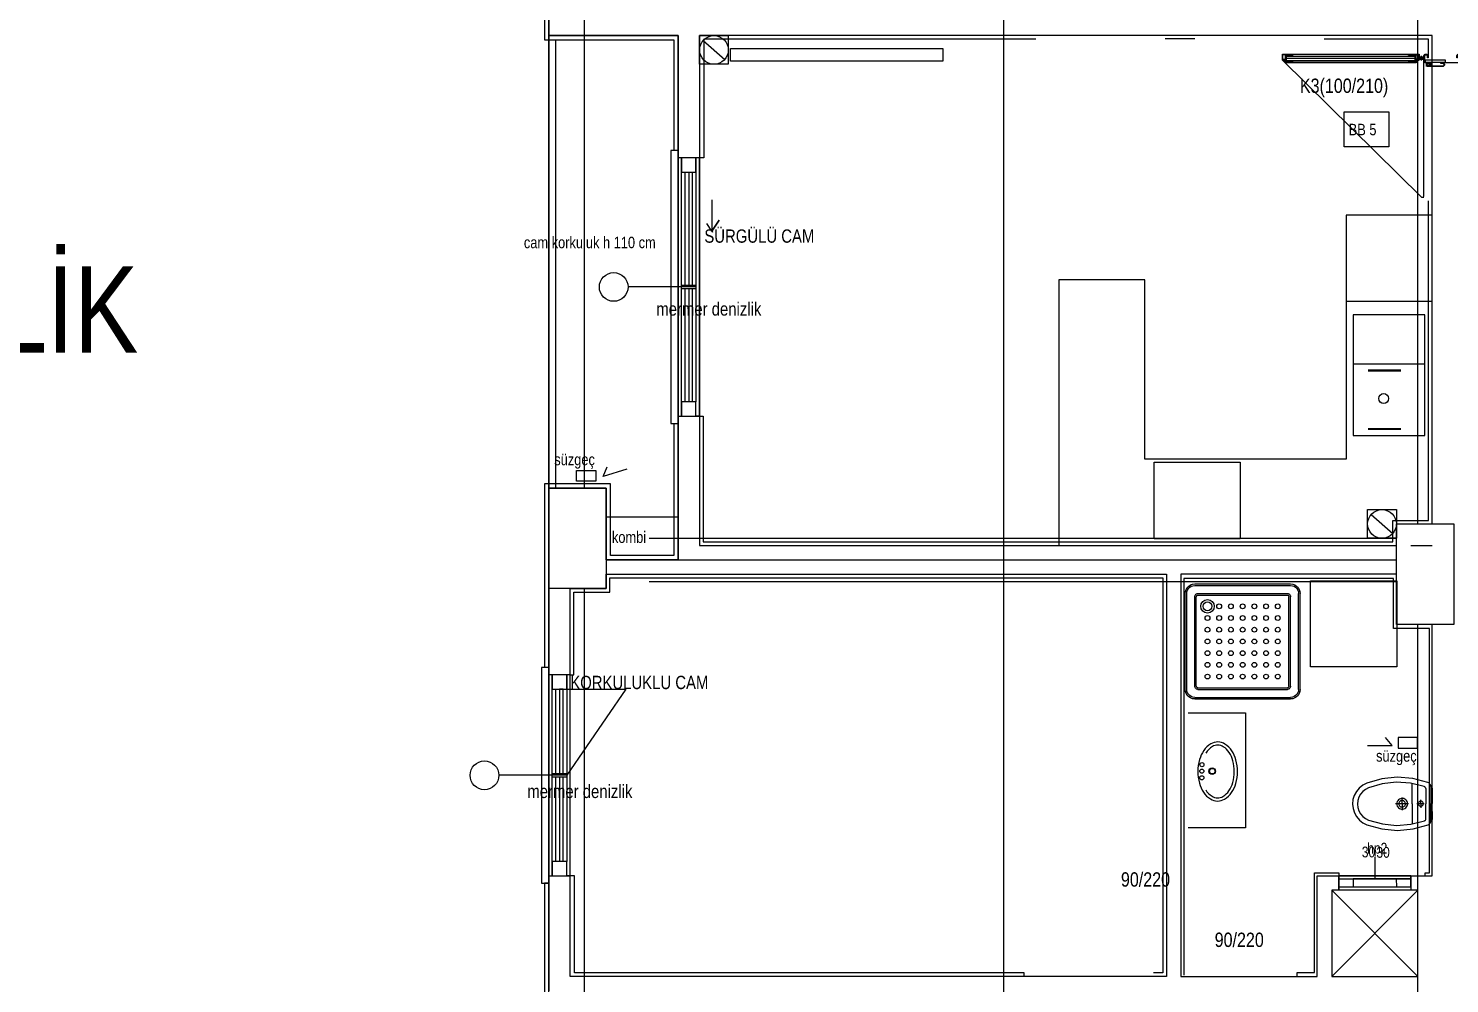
# Model space of a CAD drawing. Header units: centimetres. Extents: x 0 to 12309, y -30 to 2970.
# Drawn here: x 1160 to 1654.6, y 1201.3 to 1533.8 of the extents above; entities that cross this region are included whole.
import ezdxf
from ezdxf.enums import TextEntityAlignment as Align

# ---------------------------------------------------------------- set-up
doc = ezdxf.new("R2010")
doc.units = ezdxf.units.CM
doc.layers.add('SCOTT-ANTET', color=4, linetype='CONTINUOUS')
doc.layers.add('SCOTT-MIMARI', color=8, linetype='CONTINUOUS')
doc.styles.get("Standard").update_dxf_attribs({"font": 'arial.ttf', "width": 0.8})

msp = doc.modelspace()

# ---------------------------------------------------------------- linework, layer by layer
at = {"layer": 'SCOTT-MIMARI'}
for p, q in [((1644.3, 1523.69), (1644, 1523.69)), ((1645.65, 1523.45), (1644.05, 1523.45)), ((1644.85, 1522.65), (1644.85, 1524.25)), ((1645.38, 1523.73), (1645.65, 1523.73)), ((1597.37, 1522.7), (1597.42, 1522.7)), ((1642.65, 1523.35), (1597.77, 1523.35)), ((1643.05, 1522.7), (1643, 1522.7)), ((1644.33, 1523.14), (1644, 1523.14)), ((1645.38, 1523.17), (1645.65, 1523.17)), ((1645.65, 1475.32), (1645.65, 1522.3)), ((1621.04, 1417.05), (1646.04, 1417.05)), ((1637.64, 1414.83), (1626.26, 1414.83)), ((1637.64, 1414.53), (1626.26, 1414.53)), ((1626.26, 1394.58), (1637.64, 1394.58)), ((1626.26, 1394.28), (1637.64, 1394.28)), ((1565.92, 1340.43), (1599.28, 1340.43)), ((1562.58, 1303.73), (1562.58, 1337.09)), ((1563.14, 1303.73), (1563.14, 1337.09)), ((1565.92, 1339.87), (1599.28, 1339.87)), ((1565.92, 1304.84), (1565.92, 1335.98)), ((1566.47, 1304.84), (1566.47, 1335.98)), ((1567.03, 1337.09), (1598.17, 1337.09)), ((1567.03, 1336.54), (1598.17, 1336.54)), ((1598.72, 1304.84), (1598.72, 1335.98)), ((1599.28, 1304.84), (1599.28, 1335.98)), ((1602.06, 1303.73), (1602.06, 1337.09)), ((1602.61, 1303.73), (1602.61, 1337.09)), ((1565.92, 1300.95), (1599.28, 1300.95)), ((1567.03, 1304.29), (1598.17, 1304.29)), ((1567.03, 1303.73), (1598.17, 1303.73)), ((1565.92, 1300.4), (1599.28, 1300.4)), ((1641.6, 1263.91), (1641.56, 1270.97)), ((1646.32, 1269.18), (1646.35, 1263.93)), ((1648.07, 1269.89), (1648.1, 1263.94)), ((1648.07, 1269.69), (1648.22, 1269.69)), ((1648.57, 1269.34), (1648.6, 1263.94)), ((1640.36, 1263.9), (1635.79, 1263.88)), ((1638.1, 1263.89), (1638.09, 1266.11)), ((1638.1, 1263.89), (1638.11, 1261.67)), ((1641.6, 1263.91), (1641.64, 1256.85)), ((1645.82, 1263.93), (1643.27, 1263.92)), ((1644.6, 1263.92), (1644.59, 1265.32)), ((1644.6, 1263.92), (1644.61, 1262.52)), ((1646.38, 1258.69), (1646.35, 1263.93)), ((1648.13, 1257.99), (1648.1, 1263.94)), ((1648.63, 1258.54), (1648.6, 1263.94)), ((1648.13, 1258.19), (1648.28, 1258.19)), ((1628.57, 1245.27), (1628.58, 1237.76))]:
    msp.add_line(p, q, dxfattribs=at)
for points in [[(1499.42, 2464.04), (1499.42, 612.01)], [(2046.09, 2034.06), (2046.09, 2348.81), (1341.09, 2348.81), (1341.09, 1531.31)], [(1341.09, 1373.81), (1341.09, 1658.81)], [(1353.59, 1373.81), (1353.59, 1658.81)], [(1643.59, 1361.31), (1643.59, 1656.31)], [(1339.59, 1568.81), (1339.59, 1531.31), (1339.59, 1529.81), (1384.59, 1529.81), (1384.59, 1491.31)], [(1341.09, 1531.31), (1386.09, 1531.31), (1386.09, 1373.81), (1386.09, 1348.81), (1361.09, 1348.81), (1361.09, 1373.81), (1341.09, 1373.81)], [(1341.09, 1531.31), (1341.09, 1373.81), (1361.09, 1373.81), (1361.09, 1348.81), (1386.09, 1348.81), (1386.09, 1531.31), (1341.09, 1531.31)], [(1341.09, 1529.81), (1341.09, 1382.81)], [(1341.09, 1382.81), (1341.09, 1529.81)], [(1343.59, 1373.81), (1343.59, 1529.81)], [(1393.59, 1353.81), (1636.09, 1353.81), (1636.09, 1361.31), (1648.59, 1361.31), (1648.59, 1531.31), (1393.59, 1531.31), (1393.59, 1353.81)], [(1403.59, 1531.31), (1403.59, 1521.31), (1393.59, 1521.31), (1393.59, 1531.31), (1403.59, 1531.31)], [(1510.58, 1530.04), (1395.08, 1530.04), (1395.08, 1488.81), (1393.59, 1488.81)], [(1394.83, 1529.61), (1402.34, 1523.01)], [(1565.94, 1530.17), (1555.58, 1530.14)], [(1647.34, 1523.81), (1647.34, 1530.06), (1610.94, 1530.07)], [(1478.25, 1526.77), (1478.25, 1522.39), (1404.35, 1522.39), (1404.35, 1526.77), (1478.25, 1526.77)], [(1596.52, 1524.75), (1596.52, 1522.8), (1597.37, 1522.8), (1597.37, 1522.7), (1596.42, 1522.7), (1596.42, 1524.85), (1644, 1524.85), (1644, 1522.7), (1643.05, 1522.7), (1643.05, 1522.8), (1643.9, 1522.8), (1643.9, 1524.75), (1596.52, 1524.75)], [(1596.52, 1523.05), (1597.47, 1523.05), (1597.47, 1524.65), (1596.52, 1524.65)], [(1597.57, 1524.7), (1600.07, 1524.7), (1600.07, 1524.5), (1597.77, 1524.5), (1597.77, 1522.2), (1600.07, 1522.2), (1600.07, 1522), (1597.57, 1522), (1597.57, 1524.7)], [(1600.12, 1524.7), (1600.12, 1524.45), (1597.82, 1524.45), (1597.82, 1524.1), (1642.6, 1524.1), (1642.6, 1524.45), (1640.3, 1524.45), (1640.3, 1524.7), (1600.12, 1524.7)], [(1642.65, 1524.5), (1640.35, 1524.5), (1640.35, 1524.7), (1642.85, 1524.7), (1642.85, 1522), (1640.35, 1522), (1640.35, 1522.2), (1642.65, 1522.2), (1642.65, 1524.5)], [(1643.9, 1523.05), (1642.95, 1523.05), (1642.95, 1524.65), (1643.9, 1524.65)], [(1647.8, 1521.8), (1646.15, 1521.8), (1645.65, 1522.3), (1645.65, 1524.3), (1646.15, 1524.8), (1646.65, 1524.8), (1647.15, 1524.3), (1647.15, 1523.61), (1646.95, 1523.61), (1646.95, 1524.3), (1646.65, 1524.6), (1646.15, 1524.6), (1645.85, 1524.3), (1645.85, 1522.3), (1646.15, 1522), (1648, 1522), (1648, 1520.8), (1646.86, 1520.8), (1646.86, 1520.75), (1652.39, 1520.75), (1652.69, 1521.05), (1652.69, 1521.3), (1652.39, 1521.6), (1651.55, 1521.6), (1651.55, 1521.8), (1652.39, 1521.8), (1652.89, 1521.3), (1652.89, 1521.05), (1652.39, 1520.55), (1646.86, 1520.55), (1646.86, 1521), (1647.8, 1521), (1647.8, 1521.8)], [(1657.65, 1524.6), (1658.15, 1524.6), (1657.65, 1524.6), (1657.35, 1524.3), (1657.35, 1523.61), (1657.15, 1523.61), (1657.15, 1524.3), (1657.65, 1524.8), (1658.15, 1524.8), (1658.65, 1524.3), (1658.65, 1522.3), (1658.15, 1521.8), (1652.62, 1521.8), (1652.62, 1522), (1658.15, 1522), (1658.45, 1522.3), (1658.45, 1524.3), (1658.15, 1524.6)], [(1596.42, 1522.7), (1644.85, 1475.01), (1645.65, 1475.01)], [(1596.67, 1522.95), (1597.52, 1522.95), (1597.52, 1521.95), (1642.9, 1521.95), (1642.9, 1522.95), (1643.75, 1522.95), (1643.75, 1522.85), (1643, 1522.85), (1643, 1521.85), (1597.42, 1521.85), (1597.42, 1522.85), (1596.67, 1522.85), (1596.67, 1522.95)], [(1600.12, 1522.25), (1597.82, 1522.25), (1597.82, 1522.6), (1642.6, 1522.6), (1642.6, 1522.25), (1640.3, 1522.25), (1640.3, 1522), (1600.12, 1522), (1600.12, 1522.25)], [(1646.18, 1522.81), (1646.18, 1522.06), (1653.15, 1522.06), (1653.15, 1522.81), (1646.18, 1522.81)], [(1646.8, 1521.05), (1646.59, 1520.78), (1646.55, 1520.58), (1646.55, 1521.05), (1646.55, 1521.75), (1647.74, 1521.75), (1647.74, 1521.05), (1646.8, 1521.05)], [(1646.85, 1521.15), (1646.91, 1521.65), (1646.65, 1521.65), (1646.65, 1521.09), (1646.78, 1521.15), (1646.8, 1521.15), (1646.85, 1521.15)], [(1617.9, 1504.78), (1633.48, 1504.78), (1633.48, 1492.64), (1617.9, 1492.64), (1617.9, 1504.78)], [(1386.09, 1488.81), (1386.09, 1491.31), (1383.59, 1491.31), (1383.59, 1418.81), (1383.59, 1396.31), (1386.09, 1396.31)], [(1393.59, 1398.81), (1393.59, 1488.81), (1386.09, 1488.81), (1386.09, 1398.81), (1393.59, 1398.81), (1392.34, 1398.81), (1392.34, 1403.81), (1387.34, 1403.81), (1387.34, 1398.81), (1387.34, 1488.81), (1387.34, 1483.81), (1392.34, 1483.81), (1392.34, 1488.81), (1392.34, 1403.81), (1391.09, 1403.81), (1391.09, 1443.18)], [(1388.59, 1444.43), (1388.59, 1483.81)], [(1389.84, 1483.81), (1389.84, 1444.43)], [(1391.09, 1444.43), (1391.09, 1483.81)], [(1397.87, 1474.11), (1397.87, 1463.22), (1400.42, 1467.05), (1397.87, 1463.22), (1396.13, 1465.89)], [(1393.59, 1398.81), (1394.84, 1398.81), (1394.84, 1355.06), (1634.84, 1355.06), (1634.84, 1362.56), (1647.34, 1362.56), (1647.34, 1473.81)], [(1648.59, 1468.81), (1618.59, 1468.81), (1618.59, 1383.81), (1548.59, 1383.81), (1548.59, 1446.31), (1518.59, 1446.31), (1518.59, 1353.81), (1636.09, 1353.81)], [(1648.59, 1468.81), (1618.59, 1468.81), (1618.59, 1438.81), (1648.59, 1438.81)], [(1392.34, 1443.18), (1387.34, 1443.18), (1387.34, 1444.43), (1392.34, 1444.43), (1392.34, 1443.18)], [(1392.34, 1443.81), (1368.71, 1443.81)], [(1389.84, 1443.18), (1389.84, 1403.81), (1388.59, 1403.81), (1388.59, 1443.18)], [(1648.59, 1381.31), (1648.59, 1443.81)], [(1646.04, 1392.05), (1646.04, 1434.05), (1621.04, 1434.05), (1621.04, 1392.05), (1646.04, 1392.05)], [(1384.59, 1396.31), (1384.59, 1350.31), (1362.59, 1350.31), (1362.59, 1375.31), (1362.59, 1375.31), (1341.09, 1375.31), (1339.59, 1375.31), (1339.59, 1311.31)], [(1341.09, 1381.31), (1341.09, 1198.81)], [(1368.22, 1380.41), (1360.07, 1377.87), (1361.41, 1381.2)], [(1581.77, 1356.13), (1551.77, 1356.13), (1551.77, 1382.77), (1581.77, 1382.77), (1581.77, 1356.13)], [(1350.75, 1379.91), (1357.45, 1379.91), (1357.45, 1376.22), (1350.75, 1376.22), (1350.75, 1379.91)], [(1361.09, 1373.81), (1361.09, 1338.81), (1341.09, 1338.81), (1341.09, 1373.81), (1361.09, 1373.81)], [(1636.09, 1366.31), (1636.09, 1356.31), (1626.09, 1356.31), (1626.09, 1366.31), (1636.09, 1366.31)], [(1361.09, 1363.81), (1386.09, 1363.81), (1386.09, 1348.81), (1361.09, 1348.81), (1361.09, 1363.81)], [(1627.33, 1364.61), (1634.84, 1358.01)], [(1636.09, 1326.31), (1636.09, 1361.31), (1656.09, 1361.31), (1656.09, 1326.31), (1636.09, 1326.31)], [(1376.09, 1356.31), (1636.09, 1356.31)], [(1641.17, 1353.81), (1648.59, 1353.81)], [(1376.09, 1348.81), (1636.09, 1348.81)], [(1556.09, 1203.81), (1348.59, 1203.81), (1348.59, 1338.81), (1361.09, 1338.81), (1361.09, 1343.81), (1556.09, 1343.81), (1556.09, 1203.81)], [(1348.59, 1308.81), (1349.84, 1308.81), (1349.84, 1337.56), (1362.34, 1337.56), (1362.34, 1342.56), (1554.84, 1342.56), (1554.84, 1205.06), (1551.58, 1205.05)], [(1376.09, 1341.31), (1636.09, 1341.31)], [(1648.59, 1326.31), (1636.09, 1326.31), (1636.09, 1343.81), (1561.09, 1343.81), (1561.09, 1203.81), (1608.59, 1203.81), (1608.59, 1203.81), (1608.59, 1203.81), (1608.59, 1238.81), (1648.59, 1238.81), (1648.59, 1326.31)], [(1646.08, 1238.86), (1646.08, 1239.86), (1647.58, 1239.86), (1647.58, 1324.86), (1635.08, 1324.86), (1635.08, 1334.86), (1635.08, 1342.36), (1562.58, 1342.36), (1562.08, 1342.36), (1562.08, 1204.23)], [(1562.58, 1337.09), (1562.67, 1337.83), (1562.91, 1338.54), (1563.31, 1339.17), (1563.84, 1339.7), (1564.47, 1340.1), (1565.18, 1340.34), (1565.92, 1340.43)], [(1599.28, 1340.43), (1600.02, 1340.34), (1600.73, 1340.1), (1601.36, 1339.7), (1601.89, 1339.17), (1602.28, 1338.54), (1602.53, 1337.83), (1602.61, 1337.09)], [(1636.27, 1311.52), (1606.27, 1311.52), (1606.27, 1341.52), (1636.27, 1341.52), (1636.27, 1311.52)], [(1341.09, 1032.56), (1341.09, 1338.81)], [(1353.59, 1060.06), (1353.59, 1338.81)], [(1563.14, 1337.09), (1563.21, 1337.71), (1563.41, 1338.3), (1563.74, 1338.83), (1564.18, 1339.27), (1564.71, 1339.6), (1565.3, 1339.8), (1565.92, 1339.87)], [(1565.92, 1335.98), (1565.95, 1336.23), (1566.03, 1336.46), (1566.16, 1336.67), (1566.34, 1336.85), (1566.55, 1336.98), (1566.78, 1337.06), (1567.03, 1337.09)], [(1566.47, 1335.98), (1566.49, 1336.1), (1566.53, 1336.22), (1566.6, 1336.33), (1566.68, 1336.41), (1566.79, 1336.48), (1566.91, 1336.52), (1567.03, 1336.54)], [(1598.17, 1337.09), (1598.41, 1337.06), (1598.65, 1336.98), (1598.86, 1336.85), (1599.04, 1336.67), (1599.17, 1336.46), (1599.25, 1336.23), (1599.28, 1335.98)], [(1598.17, 1336.54), (1598.29, 1336.52), (1598.41, 1336.48), (1598.51, 1336.41), (1598.6, 1336.33), (1598.67, 1336.22), (1598.71, 1336.1), (1598.72, 1335.98)], [(1599.28, 1339.87), (1599.9, 1339.8), (1600.48, 1339.6), (1601.01, 1339.27), (1601.45, 1338.83), (1601.78, 1338.3), (1601.99, 1337.71), (1602.06, 1337.09)], [(1643.59, 1022.56), (1643.59, 1326.31)], [(1341.09, 1308.81), (1341.09, 1311.31), (1338.59, 1311.31), (1338.59, 1238.81), (1338.59, 1236.31), (1341.09, 1236.31)], [(1348.59, 1238.81), (1348.59, 1308.81), (1341.09, 1308.81), (1341.09, 1238.81), (1348.59, 1238.81), (1347.34, 1238.81), (1347.34, 1243.81), (1342.34, 1243.81), (1342.34, 1238.81), (1342.34, 1308.81), (1342.34, 1303.81), (1347.34, 1303.81), (1347.34, 1308.81), (1347.34, 1243.81), (1346.09, 1243.81), (1346.09, 1273.18)], [(1343.59, 1274.43), (1343.59, 1303.81)], [(1346.09, 1274.43), (1346.09, 1303.81), (1344.84, 1303.81), (1344.84, 1274.43)], [(1347.34, 1303.81), (1367.92, 1303.81), (1347.34, 1273.81)], [(1565.92, 1300.4), (1565.18, 1300.48), (1564.47, 1300.73), (1563.84, 1301.12), (1563.31, 1301.65), (1562.91, 1302.29), (1562.67, 1302.99), (1562.58, 1303.73)], [(1565.92, 1300.95), (1565.3, 1301.02), (1564.71, 1301.23), (1564.18, 1301.56), (1563.74, 1302), (1563.41, 1302.53), (1563.21, 1303.11), (1563.14, 1303.73)], [(1567.03, 1303.73), (1566.78, 1303.76), (1566.55, 1303.84), (1566.34, 1303.98), (1566.16, 1304.15), (1566.03, 1304.36), (1565.95, 1304.6), (1565.92, 1304.84)], [(1567.03, 1304.29), (1566.91, 1304.3), (1566.79, 1304.34), (1566.68, 1304.41), (1566.6, 1304.5), (1566.53, 1304.6), (1566.49, 1304.72), (1566.47, 1304.84)], [(1598.72, 1304.84), (1598.71, 1304.72), (1598.67, 1304.6), (1598.6, 1304.5), (1598.51, 1304.41), (1598.41, 1304.34), (1598.29, 1304.3), (1598.17, 1304.29)], [(1599.28, 1304.84), (1599.25, 1304.6), (1599.17, 1304.36), (1599.04, 1304.15), (1598.86, 1303.98), (1598.65, 1303.84), (1598.41, 1303.76), (1598.17, 1303.73)], [(1602.61, 1303.73), (1602.53, 1302.99), (1602.28, 1302.29), (1601.89, 1301.65), (1601.36, 1301.12), (1600.73, 1300.73), (1600.02, 1300.48), (1599.28, 1300.4)], [(1602.06, 1303.73), (1601.99, 1303.11), (1601.78, 1302.53), (1601.45, 1302), (1601.01, 1301.56), (1600.48, 1301.23), (1599.9, 1301.02), (1599.28, 1300.95)], [(1563.59, 1295.54), (1583.59, 1295.54), (1583.59, 1255.54), (1563.59, 1255.54)], [(1626.06, 1284.22), (1634.59, 1284.22), (1632.33, 1287)], [(1636.77, 1283.23), (1643.47, 1283.23), (1643.47, 1286.93), (1636.77, 1286.93), (1636.77, 1283.23)], [(1569.09, 1282.43), (1568.62, 1281.68), (1568.22, 1280.9), (1567.88, 1280.09), (1567.6, 1279.26)], [(1571.5, 1284.72), (1570.81, 1284.25), (1570.17, 1283.7), (1569.59, 1283.1), (1569.09, 1282.43)], [(1572.06, 1283.79), (1571.41, 1283.33), (1570.82, 1282.81), (1570.29, 1282.22), (1569.83, 1281.57)], [(1573.98, 1285.41), (1573.33, 1285.37), (1572.69, 1285.24), (1572.08, 1285.02), (1571.5, 1284.72)], [(1573.97, 1284.31), (1573.47, 1284.28), (1572.98, 1284.18), (1572.51, 1284.02), (1572.06, 1283.79)], [(1575.87, 1283.76), (1575.43, 1284), (1574.96, 1284.17), (1574.47, 1284.28), (1573.97, 1284.31)], [(1576.45, 1284.69), (1575.88, 1284.99), (1575.27, 1285.22), (1574.63, 1285.36), (1573.98, 1285.41)], [(1577.92, 1281.76), (1577.49, 1282.34), (1577, 1282.87), (1576.46, 1283.34), (1575.87, 1283.76)], [(1578.83, 1282.36), (1578.33, 1283.04), (1577.77, 1283.65), (1577.14, 1284.2), (1576.45, 1284.69)], [(1579.21, 1278.89), (1578.98, 1279.64), (1578.68, 1280.38), (1578.33, 1281.08), (1577.92, 1281.76)], [(1580.27, 1279.17), (1580.01, 1280.01), (1579.68, 1280.82), (1579.28, 1281.61), (1578.83, 1282.36)], [(1567.6, 1279.26), (1567.35, 1278.26), (1567.17, 1277.24), (1567.06, 1276.21), (1567.02, 1275.18)], [(1579.7, 1275.09), (1579.68, 1276.05), (1579.59, 1277), (1579.43, 1277.95), (1579.21, 1278.89)], [(1580.8, 1275.08), (1580.77, 1276.11), (1580.67, 1277.14), (1580.51, 1278.17), (1580.27, 1279.17)], [(1347.34, 1273.81), (1323.71, 1273.81)], [(1347.34, 1273.18), (1342.34, 1273.18), (1342.34, 1274.43), (1347.34, 1274.43), (1347.34, 1273.18)], [(1344.84, 1273.18), (1344.84, 1243.81), (1343.59, 1243.81), (1343.59, 1273.18)], [(1567.02, 1275.18), (1567.05, 1274.14), (1567.14, 1273.11), (1567.31, 1272.09), (1567.55, 1271.08)], [(1577.83, 1268.44), (1578.24, 1269.11), (1578.61, 1269.81), (1578.91, 1270.54), (1579.16, 1271.3)], [(1579.16, 1271.3), (1579.39, 1272.23), (1579.56, 1273.17), (1579.67, 1274.13), (1579.7, 1275.09)], [(1580.21, 1271), (1580.46, 1272), (1580.64, 1273.02), (1580.76, 1274.05), (1580.8, 1275.08)], [(1647.09, 1271.29), (1641.83, 1272.7), (1636.41, 1273.13), (1630.99, 1272.58), (1625.77, 1271.05)], [(1645.81, 1269.88), (1641.01, 1271.06), (1636.07, 1271.37), (1631.15, 1270.82), (1626.41, 1269.43)], [(1648.07, 1269.89), (1648.04, 1270.19), (1647.95, 1270.48), (1647.8, 1270.74), (1647.6, 1270.97), (1647.36, 1271.16), (1647.09, 1271.29)], [(1567.55, 1271.08), (1567.81, 1270.25), (1568.14, 1269.43), (1568.53, 1268.65), (1568.99, 1267.89)], [(1568.99, 1267.89), (1569.48, 1267.22), (1570.05, 1266.6), (1570.68, 1266.05), (1571.36, 1265.57)], [(1569.74, 1268.74), (1570.19, 1268.09), (1570.71, 1267.49), (1571.3, 1266.96), (1571.94, 1266.5)], [(1571.94, 1266.5), (1572.39, 1266.26), (1572.86, 1266.09), (1573.35, 1265.98), (1573.84, 1265.94)], [(1573.84, 1265.94), (1574.34, 1265.97), (1574.83, 1266.07), (1575.31, 1266.24), (1575.75, 1266.47)], [(1575.75, 1266.47), (1576.35, 1266.88), (1576.89, 1267.34), (1577.39, 1267.87), (1577.83, 1268.44)], [(1576.32, 1265.54), (1577.01, 1266.01), (1577.65, 1266.55), (1578.22, 1267.16), (1578.73, 1267.83)], [(1578.73, 1267.83), (1579.19, 1268.57), (1579.6, 1269.35), (1579.94, 1270.16), (1580.21, 1271)], [(1625.77, 1271.05), (1624.39, 1270.35), (1623.18, 1269.38), (1622.19, 1268.19), (1621.45, 1266.83), (1621, 1265.34), (1620.85, 1263.8)], [(1626.41, 1269.43), (1625.34, 1268.88), (1624.4, 1268.13), (1623.63, 1267.21), (1623.06, 1266.15), (1622.71, 1265), (1622.6, 1263.81)], [(1646.32, 1269.18), (1646.31, 1269.33), (1646.26, 1269.48), (1646.18, 1269.61), (1646.08, 1269.73), (1645.96, 1269.82), (1645.81, 1269.88)], [(1648.57, 1269.34), (1648.56, 1269.42), (1648.54, 1269.49), (1648.5, 1269.56), (1648.44, 1269.62), (1648.37, 1269.66), (1648.3, 1269.68), (1648.22, 1269.69)], [(1571.36, 1265.57), (1571.94, 1265.26), (1572.55, 1265.04), (1573.19, 1264.9), (1573.84, 1264.85)], [(1573.84, 1264.85), (1574.49, 1264.89), (1575.13, 1265.02), (1575.74, 1265.24), (1576.32, 1265.54)], [(1620.85, 1263.8), (1621.01, 1262.26), (1621.48, 1260.78), (1622.23, 1259.43), (1623.23, 1258.25), (1624.45, 1257.29), (1625.84, 1256.6)], [(1622.6, 1263.81), (1622.73, 1262.62), (1623.09, 1261.47), (1623.67, 1260.42), (1624.45, 1259.51), (1625.39, 1258.77), (1626.46, 1258.23)], [(1639.98, 1263.9), (1639.93, 1264.29), (1639.81, 1264.66), (1639.61, 1265), (1639.35, 1265.29), (1639.03, 1265.52), (1638.67, 1265.68), (1638.29, 1265.76), (1637.89, 1265.75), (1637.51, 1265.67), (1637.15, 1265.51), (1636.84, 1265.28), (1636.58, 1264.98), (1636.38, 1264.64), (1636.26, 1264.27), (1636.23, 1263.88)], [(1636.23, 1263.88), (1636.27, 1263.49), (1636.39, 1263.12), (1636.59, 1262.78), (1636.85, 1262.49), (1637.17, 1262.26), (1637.53, 1262.1), (1637.91, 1262.02), (1638.31, 1262.03), (1638.69, 1262.11), (1639.05, 1262.27), (1639.36, 1262.5), (1639.62, 1262.8), (1639.82, 1263.14), (1639.94, 1263.51), (1639.98, 1263.9)], [(1639.25, 1263.9), (1639.22, 1264.13), (1639.15, 1264.36), (1639.03, 1264.57), (1638.87, 1264.75), (1638.67, 1264.89), (1638.45, 1264.99), (1638.21, 1265.03), (1637.97, 1265.03), (1637.74, 1264.98), (1637.52, 1264.88), (1637.33, 1264.74), (1637.17, 1264.56), (1637.05, 1264.35), (1636.97, 1264.12), (1636.95, 1263.88)], [(1636.95, 1263.88), (1636.98, 1263.64), (1637.05, 1263.42), (1637.17, 1263.21), (1637.34, 1263.03), (1637.53, 1262.89), (1637.75, 1262.79), (1637.99, 1262.75), (1638.23, 1262.75), (1638.46, 1262.8), (1638.68, 1262.9), (1638.87, 1263.04), (1639.03, 1263.22), (1639.15, 1263.43), (1639.23, 1263.66), (1639.25, 1263.9)], [(1645.48, 1263.93), (1645.46, 1264.11), (1645.4, 1264.28), (1645.31, 1264.44), (1645.18, 1264.58), (1645.03, 1264.68), (1644.87, 1264.76), (1644.69, 1264.79), (1644.5, 1264.79), (1644.33, 1264.75), (1644.16, 1264.68), (1644.01, 1264.57), (1643.89, 1264.43), (1643.8, 1264.27), (1643.74, 1264.1), (1643.73, 1263.92)], [(1643.73, 1263.92), (1643.75, 1263.74), (1643.8, 1263.56), (1643.89, 1263.4), (1644.02, 1263.27), (1644.17, 1263.16), (1644.33, 1263.09), (1644.51, 1263.05), (1644.7, 1263.05), (1644.87, 1263.09), (1645.04, 1263.17), (1645.19, 1263.28), (1645.31, 1263.41), (1645.4, 1263.57), (1645.46, 1263.74), (1645.48, 1263.93)], [(1625.84, 1256.6), (1631.08, 1255.13), (1636.5, 1254.63), (1641.92, 1255.12), (1647.16, 1256.58)], [(1626.46, 1258.23), (1631.22, 1256.88), (1636.15, 1256.38), (1641.08, 1256.75), (1645.88, 1257.97)], [(1645.88, 1257.97), (1646.01, 1258.04), (1646.14, 1258.13), (1646.24, 1258.25), (1646.32, 1258.38), (1646.36, 1258.53), (1646.38, 1258.69)], [(1647.16, 1256.58), (1647.43, 1256.72), (1647.67, 1256.9), (1647.87, 1257.13), (1648.01, 1257.4), (1648.1, 1257.69), (1648.13, 1257.99)], [(1648.28, 1258.19), (1648.36, 1258.2), (1648.43, 1258.23), (1648.5, 1258.27), (1648.55, 1258.32), (1648.59, 1258.39), (1648.62, 1258.46), (1648.63, 1258.54)], [(1506.58, 1203.81), (1506.58, 1205.06), (1350.08, 1205.06), (1350.08, 1238.81), (1348.59, 1238.81)], [(1601.57, 1203.88), (1601.58, 1205.13), (1607.58, 1205.13), (1607.58, 1238.81), (1607.56, 1239.81), (1616.08, 1239.81), (1616.08, 1238.81)], [(1616.08, 1238.8), (1616.08, 1238.8), (1616.09, 1233.8), (1616.09, 1234.99), (1641.09, 1235.01), (1641.08, 1238.82), (1616.08, 1238.8)], [(1641.09, 1233.82), (1616.09, 1233.8), (1616.08, 1238.77), (1641.08, 1238.82), (1641.09, 1233.82)], [(1616.08, 1237.77), (1621.08, 1237.77), (1621.09, 1234.99)], [(1636.08, 1237.79), (1621.08, 1237.77)], [(1621.08, 1237.77), (1641.08, 1237.74)], [(1641.08, 1237.74), (1636.08, 1237.74), (1636.09, 1235.01)], [(1641.08, 1237.8), (1641.08, 1237.8)], [(1341.09, 1236.31), (1339.59, 1236.31), (1339.59, 1198.81), (1339.59, 1197.31), (1384.59, 1197.31), (1384.59, 1158.81)], [(1613.59, 1203.81), (1643.59, 1203.81), (1643.59, 1233.81), (1613.59, 1233.81), (1613.59, 1203.81), (1643.59, 1233.81), (1613.59, 1233.81), (1643.59, 1203.81)]]:
    msp.add_lwpolyline(points, dxfattribs=at)
for centre, radius in [((1398.59, 1526.31), 5), ((1644.85, 1523.45), 0.6), ((1644.85, 1523.45), 0.4), ((1363.71, 1443.81), 5), ((1631.68, 1404.97), 1.73), ((1631.09, 1361.31), 5), ((1570.37, 1332.64), 2.36), ((1570.37, 1332.64), 1.53), ((1574.44, 1332.64), 0.834), ((1578.52, 1332.64), 0.834), ((1582.6, 1332.64), 0.834), ((1586.68, 1332.64), 0.834), ((1590.75, 1332.64), 0.834), ((1594.83, 1332.64), 0.834), ((1570.37, 1328.57), 0.834), ((1574.44, 1328.57), 0.834), ((1578.52, 1328.57), 0.834), ((1582.6, 1328.57), 0.834), ((1586.68, 1328.57), 0.834), ((1590.75, 1328.57), 0.834), ((1594.83, 1328.57), 0.834), ((1570.37, 1324.49), 0.834), ((1570.37, 1320.42), 0.834), ((1574.44, 1324.49), 0.834), ((1574.44, 1320.42), 0.834), ((1578.52, 1324.49), 0.834), ((1578.52, 1320.42), 0.834), ((1582.6, 1324.49), 0.834), ((1582.6, 1320.42), 0.834), ((1586.68, 1324.49), 0.834), ((1586.68, 1320.42), 0.834), ((1590.75, 1324.49), 0.834), ((1590.75, 1320.42), 0.834), ((1594.83, 1324.49), 0.834), ((1594.83, 1320.42), 0.834), ((1570.37, 1316.34), 0.834), ((1574.44, 1316.34), 0.834), ((1578.52, 1316.34), 0.834), ((1582.6, 1316.34), 0.834), ((1586.68, 1316.34), 0.834), ((1590.75, 1316.34), 0.834), ((1594.83, 1316.34), 0.834), ((1570.37, 1312.27), 0.834), ((1574.44, 1312.27), 0.834), ((1578.52, 1312.27), 0.834), ((1582.6, 1312.27), 0.834), ((1586.68, 1312.27), 0.834), ((1590.75, 1312.27), 0.834), ((1594.83, 1312.27), 0.834), ((1570.37, 1308.18), 0.834), ((1574.44, 1308.19), 0.834), ((1578.52, 1308.19), 0.834), ((1582.6, 1308.19), 0.834), ((1586.68, 1308.19), 0.834), ((1590.75, 1308.19), 0.834), ((1594.83, 1308.19), 0.834), ((1318.71, 1273.81), 5), ((1568.42, 1277.5), 0.713), ((1572.03, 1275.25), 1.15), ((1572.03, 1275.25), 0.969), ((1568.39, 1272.95), 0.713), ((1568.41, 1275.25), 0.713)]:
    msp.add_circle(centre, radius, dxfattribs=at)

# ---------------------------------------------------------------- texts
at = {"layer": 'SCOTT-ANTET', "width": 0.8}
msp.add_text('ROTAŞ MÜHENDİSLİK.PROJE.MÜŞAVİRLİK', height=30, dxfattribs=at).set_placement((510.86, 1450.96), align=Align.TOP_LEFT)
at = {"layer": 'SCOTT-MIMARI', "width": 0.8}
for s, height, p in [('K3(100/210)', 5, (1602.53, 1511.35)), ('BB 5', 3.994, (1619.51, 1496.6)), ('SÜRGÜLÜ CAM', 4.6345, (1395.25, 1459.2)), ('cam korkuluk h 110 cm', 3.9936, (1332.44, 1457.3)), ('mermer denizlik', 4.6345, (1378.53, 1433.83)), ('süzgeç', 3.994, (1343.01, 1381.75)), ('kombi', 3.994, (1363.08, 1354.71)), ('KORKULUKLU CAM', 4.6345, (1348.59, 1303.81)), ('süzgeç', 3.994, (1629.03, 1278.55)), ('mermer denizlik', 4.6345, (1333.65, 1265.9)), ('30', 3.75, (1624.07, 1245.24)), ('hp2', 3.75, (1625.96, 1246.57)), ('30', 3.75, (1629.15, 1245.11)), ('90/220', 5, (1540.24, 1235.05)), ('90/220', 5, (1572.87, 1214.05))]:
    msp.add_text(s, height=height, dxfattribs=at).set_placement(p)

doc.saveas('drawing.dxf')
